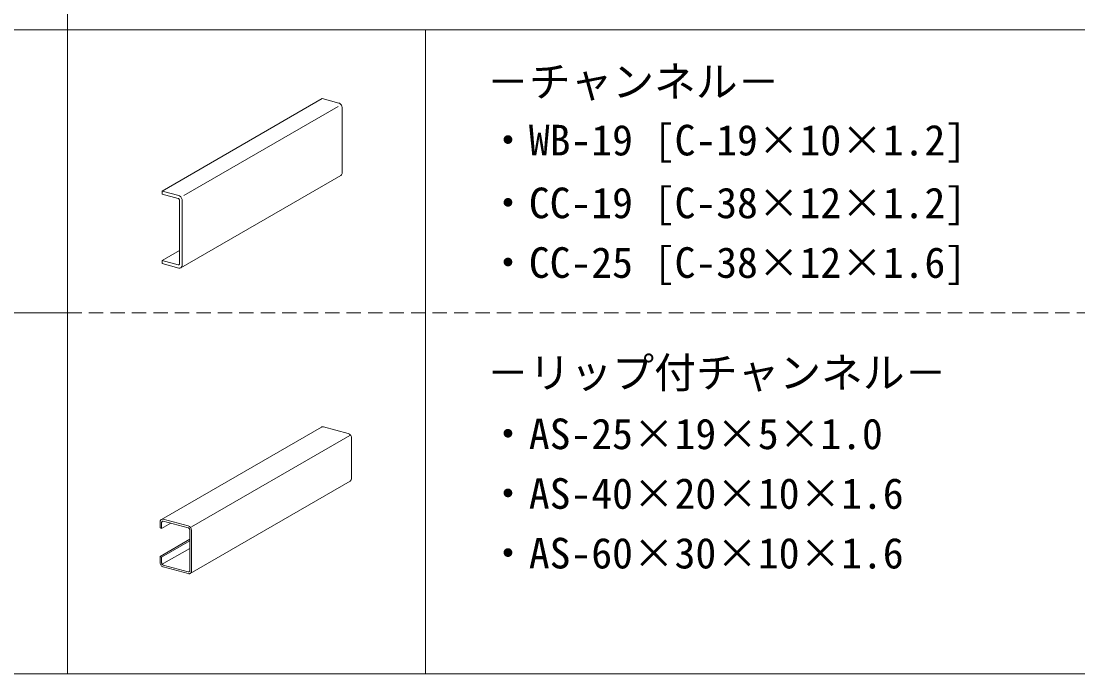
# Model space of a CAD drawing. Units: millimetres on the paper, enlarged 20 times, with parts at other scales. Extents: x -7779 to 7778, y -5419 to 5375.
# Drawn here: x -3937 to -2165, y 1731 to 2825 of the extents above; entities that cross this region are included whole.
import ezdxf
from ezdxf.enums import TextEntityAlignment as Align

# ---------------------------------------------------------------- set-up
doc = ezdxf.new("R2010")
doc.units = ezdxf.units.MM
doc.header["$LTSCALE"] = 20
doc.linetypes.add('DASHED1', pattern=[1.8, 1.2, -0.6])
for name, color, linetype, lineweight in [('1-4_金具', 3, 'Continuous', 18), ('1-6_文字', 7, 'Continuous', 18), ('F-6_文字', 7, 'Continuous', 18)]:
    doc.layers.add(name, color=color, linetype=linetype, lineweight=lineweight)
doc.styles.add('ＭＳ ゴシック', font='')
doc.styles.get('ＭＳ ゴシック').set_extended_font_data('MS Gothic')

msp = doc.modelspace()

# ---------------------------------------------------------------- linework, layer by layer
at = {"layer": '1-4_金具'}
for p, q in [((-3700.13, 2540.47), (-3431.84, 2695.37)), ((-3404.02, 2687.92), (-3431.84, 2695.37)), ((-3398.45, 2571.23), (-3398.45, 2680.03)), ((-3669.02, 2411.78), (-3400.72, 2566.68)), ((-3700.13, 2540.47), (-3700.13, 2536.63)), ((-3671.2, 2525.04), (-3671.2, 2418.8)), ((-3666.75, 2416.33), (-3666.75, 2525.13)), ((-3700.13, 2423.99), (-3671.2, 2440.7)), ((-3700.13, 2422.71), (-3700.13, 2418.87)), ((-3701.52, 1989.82), (-3433.22, 2144.72)), ((-3429.92, 2145.08), (-3388.2, 2133.9)), ((-3382.63, 2126.01), (-3382.63, 2058.81)), ((-3384.9, 2054.26), (-3653.2, 1899.35)), ((-3703.78, 1985.27), (-3703.78, 1975.67)), ((-3701, 1984.52), (-3701, 1974.92)), ((-3698.22, 1990.18), (-3656.49, 1978.99)), ((-3698.22, 1986.98), (-3656.49, 1975.8)), ((-3703.78, 1975.67), (-3701, 1974.92)), ((-3701, 1974.92), (-3685.86, 1983.66)), ((-3653.71, 1971.85), (-3653.71, 1904.65)), ((-3650.93, 1971.1), (-3650.93, 1903.9)), ((-3703.78, 1927.67), (-3653.71, 1956.58)), ((-3701, 1926.92), (-3653.71, 1954.23)), ((-3701, 1914.12), (-3653.71, 1941.43)), ((-3703.78, 1927.67), (-3701, 1926.92)), ((-3703.78, 1918.07), (-3703.78, 1927.67)), ((-3701, 1926.92), (-3701, 1917.32)), ((-3698.22, 1913.38), (-3656.49, 1902.2)), ((-3698.22, 1910.18), (-3656.49, 1899))]:
    msp.add_line(p, q, dxfattribs=at)
at = {"layer": '1-4_金具', "color": 4}
for p, q in [((-3663.77, 2533.25), (-3405.25, 2682.5)), ((-3650.93, 1977.5), (-3385.53, 2130.73))]:
    msp.add_line(p, q, dxfattribs=at)
at = {"layer": '1-4_金具'}
for points in [[(-3398.45, 2680.03), (-3398.54, 2681.16), (-3398.79, 2682.31), (-3399.2, 2683.43), (-3399.75, 2684.49), (-3400.44, 2685.47), (-3401.24, 2686.32), (-3402.11, 2687.03), (-3403.05, 2687.56), (-3404.02, 2687.92)], [(-3400.72, 2566.68), (-3399.99, 2567.22), (-3399.39, 2567.93), (-3398.92, 2568.78), (-3398.61, 2569.76), (-3398.46, 2570.82), (-3398.45, 2571.23)], [(-3672.31, 2533.02), (-3700.13, 2540.47), (-3700.13, 2535.35), (-3673.43, 2528.2)], [(-3671.2, 2525.04), (-3671.23, 2525.5), (-3671.34, 2525.95), (-3671.5, 2526.4), (-3671.72, 2526.83), (-3672, 2527.22), (-3672.31, 2527.56), (-3672.67, 2527.84), (-3673.04, 2528.06), (-3673.43, 2528.2)], [(-3666.75, 2525.13), (-3666.83, 2526.26), (-3667.09, 2527.41), (-3667.5, 2528.53), (-3668.05, 2529.59), (-3668.74, 2530.56), (-3669.53, 2531.42), (-3670.41, 2532.12), (-3671.35, 2532.66), (-3672.31, 2533.02)], [(-3672.31, 2411.42), (-3700.13, 2418.87), (-3700.13, 2423.99), (-3673.43, 2416.84)], [(-3673.43, 2416.84), (-3673.04, 2416.77), (-3672.66, 2416.79), (-3672.31, 2416.88), (-3672, 2417.05), (-3671.72, 2417.3), (-3671.5, 2417.6), (-3671.33, 2417.96), (-3671.23, 2418.37), (-3671.2, 2418.8)], [(-3672.31, 2411.42), (-3671.35, 2411.26), (-3670.41, 2411.3), (-3669.53, 2411.53), (-3668.74, 2411.96), (-3668.05, 2412.56), (-3667.49, 2413.33), (-3667.09, 2414.23), (-3666.83, 2415.24), (-3666.75, 2416.33)], [(-3429.92, 2145.08), (-3430.89, 2145.24), (-3431.83, 2145.2), (-3432.71, 2144.96), (-3433.22, 2144.72)], [(-3382.63, 2126.01), (-3382.72, 2127.14), (-3382.97, 2128.28), (-3383.38, 2129.4), (-3383.93, 2130.47), (-3384.62, 2131.44), (-3385.41, 2132.29), (-3386.29, 2133), (-3387.23, 2133.54), (-3388.2, 2133.9)], [(-3384.9, 2054.26), (-3384.17, 2054.8), (-3383.57, 2055.51), (-3383.1, 2056.36), (-3382.79, 2057.33), (-3382.64, 2058.4), (-3382.63, 2058.81)], [(-3698.22, 1990.18), (-3699.19, 1990.34), (-3700.12, 1990.3), (-3701, 1990.06), (-3701.8, 1989.64), (-3702.48, 1989.03), (-3703.04, 1988.27), (-3703.45, 1987.37), (-3703.7, 1986.36), (-3703.78, 1985.27)], [(-3698.22, 1986.98), (-3698.7, 1987.06), (-3699.17, 1987.04), (-3699.61, 1986.92), (-3700.01, 1986.71), (-3700.35, 1986.4), (-3700.63, 1986.02), (-3700.83, 1985.57), (-3700.96, 1985.07), (-3701, 1984.52)], [(-3650.93, 1971.1), (-3651.01, 1972.24), (-3651.26, 1973.38), (-3651.67, 1974.5), (-3652.23, 1975.57), (-3652.92, 1976.54), (-3653.71, 1977.39), (-3654.59, 1978.1), (-3655.53, 1978.64), (-3656.49, 1979)], [(-3653.71, 1971.85), (-3653.75, 1972.42), (-3653.88, 1972.99), (-3654.08, 1973.55), (-3654.36, 1974.08), (-3654.7, 1974.57), (-3655.1, 1974.99), (-3655.54, 1975.35), (-3656.01, 1975.62), (-3656.49, 1975.8)], [(-3703.78, 1918.07), (-3703.7, 1916.93), (-3703.45, 1915.79), (-3703.04, 1914.67), (-3702.48, 1913.6), (-3701.8, 1912.63), (-3701, 1911.78), (-3700.12, 1911.07), (-3699.19, 1910.53), (-3698.22, 1910.18)], [(-3701, 1917.32), (-3700.96, 1916.75), (-3700.83, 1916.18), (-3700.63, 1915.62), (-3700.35, 1915.09), (-3700.01, 1914.6), (-3699.61, 1914.18), (-3699.17, 1913.82), (-3698.7, 1913.55), (-3698.22, 1913.38)], [(-3656.49, 1902.19), (-3656.01, 1902.11), (-3655.54, 1902.13), (-3655.1, 1902.25), (-3654.7, 1902.46), (-3654.36, 1902.77), (-3654.08, 1903.15), (-3653.88, 1903.6), (-3653.75, 1904.11), (-3653.71, 1904.65)], [(-3656.49, 1899), (-3655.53, 1898.83), (-3654.59, 1898.87), (-3653.71, 1899.11), (-3652.92, 1899.53), (-3652.23, 1900.14), (-3651.67, 1900.9), (-3651.26, 1901.81), (-3651.01, 1902.82), (-3650.93, 1903.9)]]:
    msp.add_lwpolyline(points, dxfattribs=at)
at = {"layer": 'F-6_文字', "color": 3}
for p, q in [((-3858.84, 2811.01), (-3858.84, 2931.01)), ((-7638.84, 2811.01), (-78.84, 2811.01)), ((-3858.84, 2811.01), (-3858.84, 1731.01)), ((-3858.84, 2811.01), (-3858.84, 1731.01)), ((-7638.84, 2336.11), (-3858.84, 2336.11)), ((-7638.84, 1731.01), (-78.84, 1731.01))]:
    msp.add_line(p, q, dxfattribs=at)
at = {"layer": 'F-6_文字', "color": 4, "lineweight": 9}
msp.add_line((-3258.84, 2811.01), (-3258.84, 1731.01), dxfattribs=at)
at = {"layer": 'F-6_文字', "color": 3, "linetype": 'DASHED1'}
msp.add_line((-3858.84, 2336.11), (-78.84, 2336.11), dxfattribs=at)

# ---------------------------------------------------------------- texts
at = {"layer": '1-6_文字', "style": 'ＭＳ ゴシック'}
for s, p in [('－チャンネル－', (-3155.39, 2682.92)), ('・WB-19 [C-19×10×1.2]', (-3155.39, 2584.79)), ('・CC-19 [C-38×12×1.2]', (-3155.39, 2479.55)), ('・CC-25 [C-38×12×1.6]', (-3155.39, 2379.55)), ('－リップ付チャンネル－', (-3155.39, 2194.97)), ('・AS-25×19×5×1.0', (-3155.39, 2092.34)), ('・AS-40×20×10×1.6', (-3155.39, 1992.34)), ('・AS-60×30×10×1.6', (-3155.39, 1892.34))]:
    msp.add_text(s, height=51.32, dxfattribs=at).set_placement(p, align=Align.BOTTOM_LEFT)

doc.saveas('drawing.dxf')
